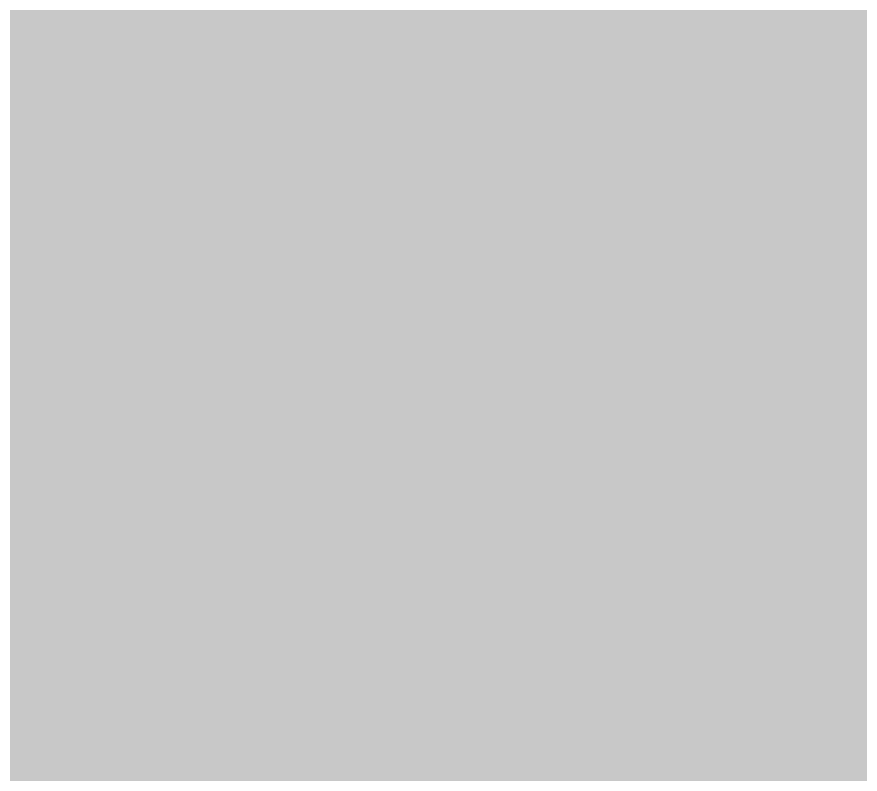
# Model space of a CAD drawing. Header units: millimetres. Extents: x -0.5 to 77.7, y -66.2 to -6.
# Drawn here: x 46.6762 to 46.8173, y -21.0571 to -20.9302 of the extents above; entities that cross this region are included whole.
import ezdxf

# ---------------------------------------------------------------- set-up
doc = ezdxf.new("R2010")
doc.units = ezdxf.units.MM
doc.header["$MEASUREMENT"] = 0
doc.layers.add('Inner1', color=7, linetype='Continuous', true_color=0x999966)
doc.layers.add('Top-Silkscreen-Layer', color=7, linetype='Continuous', true_color=0xffcc00)

msp = doc.modelspace()

# ---------------------------------------------------------------- hatches: boundary and pattern name
at = {"layer": 'Inner1'}
msp.add_hatch(color=256, dxfattribs=at).paths.add_polyline_path([(77.23901447802896, -6.454152908305818), (77.23901447802896, -65.68199136398273), (-0.022860045720091406, -65.68199136398273), (-0.02286004572008509, -6.454152908305818)])
at = {"layer": 'Top-Silkscreen-Layer'}
for points in [[(46.824346346996776, -20.942649496739097), (46.8080966624337, -20.95733855085029), (46.8080966624337, -20.978865989597285), (46.8080966624337, -21.00038614571953), (46.8196663870425, -21.012853999283422), (46.89156758997634, -20.986534593454046), (46.89438064595971, -20.96248736654519), (46.87820716155872, -20.945162002276213)], [(46.72837859287338, -20.953245715743456), (46.73060744761416, -21.00813485844849), (46.77773089784572, -20.96014964400196), (46.76736767580316, -20.945038197655546), (46.750844940659306, -20.945038197655546)]]:
    msp.add_hatch(color=256, dxfattribs=at).paths.add_polyline_path(points)

# ---------------------------------------------------------------- linework, layer by layer
at = {"layer": 'Top-Silkscreen-Layer', "const_width": 0.25400050800101603}
for points in [[(46.83902122821024, -20.381261085625837), (46.84197398449076, -20.435283595986192), (46.85448986111202, -20.440745564545136), (46.86379263089901, -20.43108880413292)], [(47.03448099395311, -20.49919591075061), (47.050870378813336, -20.543634486946196), (47.06741851401121, -20.543634486946196), (47.07038397031874, -20.532921745945917)], [(46.73934506619907, -20.615506710557188), (46.750984640956446, -20.658321261434583), (46.76939968012523, -20.625542167456157)], [(46.94481245322815, -20.72576564920045), (46.945593504889445, -20.767436827992842), (46.9680916027429, -20.750774182575682)], [(46.92909616979962, -20.951920278039815), (46.95195621842294, -21.013851718873525), (46.97023790730808, -20.954054087090178)], [(46.44164373298841, -20.843256234215765), (46.43194091235051, -20.86445595484922), (46.430594709487146, -20.878482290108597), (46.44375828748607, -20.88395882391703), (46.473095349885995, -20.86608726279216)], [(46.641840608807115, -20.84308873384662), (46.63194093775052, -20.86445595484922), (46.63059473488715, -20.878482290108597), (46.64442506430426, -20.88422828103261), (46.658249043707855, -20.88997427195662), (46.666250060726014, -20.880798164777588), (46.67425742775769, -20.871622057598557), (46.66950761765484, -20.855287130294933)], [(46.74406312623439, -20.83483752001024), (46.72700698995599, -20.850866577074562), (46.72148882821886, -20.86476182508852), (46.727248290469234, -20.879261530956335), (46.77451779101145, -20.88467980376681), (46.78343320997455, -20.870682599006418), (46.77595289406391, -20.854078214587222)], [(46.83001690905806, -20.82585804369933), (46.82084748955471, -20.891459927404654), (46.83360466668922, -20.910635078358926), (46.84997500150892, -20.910635078358926), (46.878035711194045, -20.896368416482957), (46.88971973604596, -20.882109037231736), (46.88902123456024, -20.860851055600317), (46.88832273307453, -20.839600356593643), (46.87446065358989, -20.826579023549115)], [(46.72627038838924, -21.065878790053677), (46.725355986444306, -21.124838919991316), (46.775057542159495, -21.127103816287093)], [(46.72837859287338, -20.953245715743456), (46.73060744761416, -21.00813485844849), (46.77773089784572, -20.96014964400196), (46.76736767580316, -20.945038197655546), (46.750844940659306, -20.945038197655546)], [(46.93334432883545, -20.844341345302805), (46.9289818695565, -20.8687162903252), (46.93059477298715, -20.884832738886463), (46.94754930904944, -20.884832738886463), (46.96860595383692, -20.85185701403992), (46.96334179264005, -20.836090131466424), (46.9513275670858, -20.836090131466424)], [(46.824346346996776, -20.942649496739097), (46.8080966624337, -20.95733855085029), (46.8080966624337, -20.978865989597285), (46.8080966624337, -21.00038614571953), (46.8196663870425, -21.012853999283422), (46.89156758997634, -20.986534593454046), (46.89438064595971, -20.96248736654519), (46.87820716155872, -20.945162002276213)], [(46.64309156146789, -20.95047103571551), (46.63059473488715, -20.954097782838648), (46.62905168160508, -20.975180981476182), (46.627508628323, -20.996264180113716), (46.639903854687645, -20.999832666238895), (46.661449450515114, -21.001412995808618), (46.670593469964444, -20.999424839253162), (46.67212382321951, -20.978341640615625), (46.67366052648807, -20.957258441978095), (46.66462445726836, -20.952051365285232)], [(46.4309503102435, -21.068740861578565), (46.452159355355136, -21.134277201661174), (46.4880940817883, -21.092387544126428)], [(46.541840596107114, -21.07246228282339), (46.53194092505052, -21.093829503825987), (46.530594722187146, -21.107855839085364), (46.54442505160425, -21.113601830009376), (46.558249031007854, -21.11934782093339), (46.56666279890394, -21.109698343145915), (46.575076566800014, -21.100048865358445), (46.57023150649458, -21.084245569661228)], [(46.62708952743157, -21.074297504259196), (46.644361564169195, -21.12521761647807), (46.657950593073046, -21.130694150286505), (46.670523619815874, -21.117148468260318), (46.67531152999976, -21.072469565448134), (46.66752641344082, -21.05972497214393), (46.650203576595146, -21.05972497214393), (46.63288073974948, -21.05972497214393)], [(46.63449364318012, -21.174528268628237), (46.62483527263677, -21.229497520205474), (46.63293153985753, -21.248963976149557), (46.64963842539307, -21.248963976149557), (46.6880941071883, -21.204299638586868), (46.6880941071883, -21.186180468220655), (46.673343025812756, -21.17742675327685)]]:
    msp.add_lwpolyline(points, close=True, dxfattribs=at)
msp.add_lwpolyline([(46.95173396795021, -21.055981703024862), (46.93787823847908, -21.05265354351628), (46.92000295045835, -21.07438489575614), (46.902134012451114, -21.096116247996004), (46.91235753419655, -21.105161267929617), (46.92781981708482, -21.130293605925516), (46.93305857822766, -21.146388206612542), (46.92562906242509, -21.162861503786328), (46.89384724482517, -21.17987371519126), (46.87871516263923, -21.15857932043611), (46.865767485099525, -21.144822442292313), (46.874428903522364, -21.139265799611678), (46.85017820194112, -21.0367919868211), (46.83413171781026, -21.0367919868211), (46.81808523367939, -21.05775138083796), (46.80203874954852, -21.078710774854827), (46.80489625562644, -21.099320602883918), (46.82075858936562, -21.132893502959572), (46.83376341702688, -21.14585657500614), (46.818428134408734, -21.163444113765944), (46.8030928517906, -21.19205754639008), (46.798095391161, -21.203083440254407), (46.793091580517896, -21.19261830849547), (46.74989243863333, -21.157210186984003), (46.72983909597988, -21.157210186984003), (46.71896787285679, -21.170486411894615), (46.7080966497337, -21.205333771300694)], dxfattribs=at)

doc.saveas('drawing.dxf')
